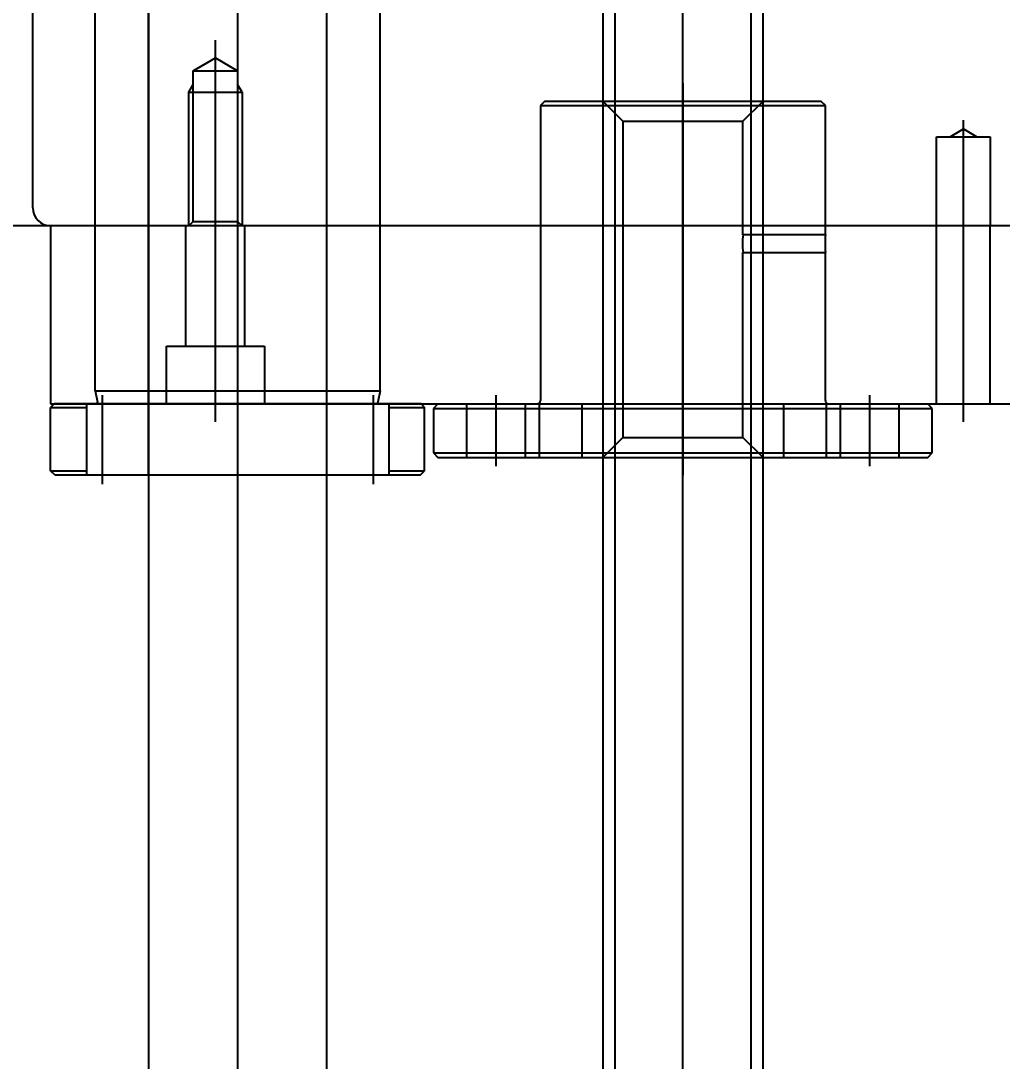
# Model space of a CAD drawing. Header units: inches. Extents: x 0 to 77285, y -118 to 40065.
# Drawn here: x 15832.3 to 15942.5, y 25528.8 to 25645.6 of the extents above; entities that cross this region are included whole.
import ezdxf

# ---------------------------------------------------------------- set-up
doc = ezdxf.new("R2010")
doc.units = ezdxf.units.IN
doc.header["$LTSCALE"] = 5
doc.header["$MEASUREMENT"] = 0
doc.layers.add('A', color=8, linetype='Continuous')
doc.styles.add('SCI', font='')
doc.styles.get('SCI').set_extended_font_data('Gulim')
doc.dimstyles.new('SCH', dxfattribs={"dimtxt": 2.5, "dimasz": 2, "dimexe": 1.25, "dimexo": 0.625, "dimtad": 1, "dimdec": 8, "dimtxsty": 'SCI', "dimcen": 2.5, "dimclrd": 4, "dimclre": 4, "dimclrt": 7, "dimadec": 8, "dimazin": 2, "dimtfac": 1, "dimtdec": 8, "dimtmove": 0, "dimatfit": 3, "dimfxl": 1, "dimarcsym": 0})

# ---------------------------------------------------------------- blocks, each defined once
blk = doc.blocks.new('A$Cc399747e')
at = {"ltscale": 3}
for p, q in [((1376.8, 903.5), (1376.8, 95.5)), ((1044.8, 654), (1447.79, 654)), ((1449.79, 652), (1449.79, 596))]:
    blk.add_line(p, q, dxfattribs=at)
for p, q in [((1426.8, 137), (1426.8, 875)), ((1416.8, 871.5), (1416.8, 140.5)), ((1436.8, 140.5), (1436.8, 871.5)), ((1369.15, 147.5), (1369.15, 869.5)), ((1384.44, 147.5), (1384.44, 869.5)), ((1367.8, 868.15), (1367.8, 148.85)), ((1385.8, 148.85), (1385.8, 868.15)), ((1426.8, 600), (1426.8, 684)), ((1411.59, 673), (1411.59, 683)), ((1442, 673), (1442, 683)), ((1355.8, 681), (1355.8, 673)), ((1376.8, 638), (1376.8, 682)), ((1397.8, 673), (1397.8, 681)), ((1406.3, 682), (1405.8, 681.5)), ((1409.83, 681.5), (1405.8, 681.5)), ((1405.8, 681.5), (1405.8, 674.4)), ((1406.3, 682), (1447.3, 682)), ((1409.83, 674), (1409.83, 682)), ((1416.8, 682), (1416.8, 602)), ((1436.8, 682), (1436.8, 602)), ((1443.77, 674), (1443.77, 682)), ((1447.8, 681.5), (1443.77, 681.5)), ((1447.3, 682), (1447.8, 681.5)), ((1447.8, 681.5), (1447.8, 674.4)), ((1349.3, 680), (1348.8, 679.5)), ((1404.3, 680), (1349.3, 680)), ((1352.5, 680), (1352.5, 674)), ((1359.1, 680), (1359.1, 674)), ((1360.7, 674), (1360.7, 680)), ((1365.46, 680), (1365.46, 674)), ((1367.8, 680), (1370.05, 677.75)), ((1383.55, 677.75), (1385.8, 680)), ((1388.13, 674), (1388.13, 680)), ((1392.9, 680), (1392.9, 674)), ((1394.5, 674), (1394.5, 680)), ((1401.1, 674), (1401.1, 680)), ((1404.8, 679.5), (1404.3, 680)), ((1404.8, 679.5), (1348.8, 679.5)), ((1348.8, 679.5), (1348.8, 674.5)), ((1404.8, 674.5), (1404.8, 679.5)), ((1383.55, 677.75), (1370.05, 677.75)), ((1370.05, 677.75), (1370.05, 656.99)), ((1383.55, 642.25), (1383.55, 677.75)), ((1345.3, 676), (1345.3, 652)), ((1429.3, 676), (1429.3, 652)), ((1447.8, 674), (1042.8, 674)), ((1342.3, 674), (1342.3, 654)), ((1348.3, 674), (1348.3, 654)), ((1404.8, 674.5), (1348.8, 674.5)), ((1348.8, 674.5), (1349.3, 674)), ((1404.3, 674), (1349.3, 674)), ((1404.3, 674), (1404.8, 674.5)), ((1409.83, 674.4), (1405.8, 674.4)), ((1406.2, 674), (1405.8, 674.4)), ((1406.2, 674), (1447.4, 674)), ((1411.05, 674), (1411.05, 673.8)), ((1423.8, 667.5), (1423.8, 674)), ((1434.8, 674), (1434.8, 667.5)), ((1442.55, 674), (1442.55, 673.8)), ((1447.8, 674.4), (1443.77, 674.4)), ((1447.4, 674), (1447.8, 674.4)), ((1447.8, 654), (1447.8, 674)), ((1360.8, 673.6), (1360.8, 656.99)), ((1392.8, 640.5), (1392.8, 673.6)), ((1410.8, 672.51), (1411.05, 673.8)), ((1442.8, 672.51), (1442.55, 673.8)), ((1442.8, 672.51), (1410.8, 672.51)), ((1410.8, 672.51), (1410.8, 602.52)), ((1442.8, 672.51), (1442.8, 602.52)), ((1434.8, 667.5), (1423.8, 667.5)), ((1426, 667.5), (1426, 654)), ((1432.6, 667.5), (1432.6, 654)), ((1370.05, 657), (1360.8, 657)), ((1429.3, 656), (1429.3, 633.16)), ((1345.3, 655), (1345.3, 642.13)), ((1360.8, 655), (1360.8, 640.5)), ((1360.8, 655), (1370.05, 655)), ((1370.05, 655), (1370.05, 642.25)), ((1042.8, 654), (1447.8, 654)), ((1042.8, 654), (1587.8, 654)), ((1342.3, 644), (1342.3, 654)), ((1348.3, 654), (1348.3, 644)), ((1426.8, 653.5), (1426.3, 654)), ((1426.3, 639), (1426.3, 654)), ((1431.8, 653.5), (1426.8, 653.5)), ((1426.8, 636.6), (1426.8, 653.5)), ((1432.3, 654), (1431.8, 653.5)), ((1431.8, 653.5), (1431.8, 636.6)), ((1432.3, 654), (1432.3, 639)), ((1348.3, 644), (1342.3, 644)), ((1345.3, 643.13), (1343.8, 644)), ((1346.8, 644), (1345.3, 643.13)), ((1370.05, 642.25), (1367.8, 640)), ((1383.55, 642.25), (1370.05, 642.25)), ((1385.8, 640), (1383.55, 642.25)), ((1392.8, 640.5), (1360.8, 640.5)), ((1360.8, 640.5), (1361.3, 640)), ((1392.3, 640), (1392.8, 640.5)), ((1392.3, 640), (1361.3, 640)), ((1426.3, 639), (1426.8, 638.13)), ((1432.3, 639), (1426.3, 639)), ((1432.3, 639), (1431.8, 638.13)), ((1429.3, 635.16), (1426.8, 636.6)), ((1431.8, 636.6), (1426.8, 636.6)), ((1431.8, 636.6), (1429.3, 635.16))]:
    blk.add_line(p, q)
for centre, radius, start, end in [((1360.4, 673.6), 0.4, 0, 90), ((1393.2, 673.6), 0.4, 90, 180), ((1344.83, 656), 16, 356.4167, 3.5827), ((1363.37, 656), 6.75, 351.4824, 8.5163)]:
    blk.add_arc(centre, radius, start, end)
blk.add_arc((1447.79, 652), 2, 0, 90, dxfattribs=at)
blk = doc.blocks.new('*D366')
at = {"color": 4, "lineweight": -2, "transparency": 16777216}
for p, q in [((12554.65, 23925.55), (12554.65, 28076.14)), ((17979.65, 23925.05), (17979.65, 28076.14)), ((12714.65, 27976.14), (17819.65, 27976.14))]:
    blk.add_line(p, q, dxfattribs=at)
at = {"color": 4, "transparency": 16777216}
for points in [[(12714.65, 28002.81), (12714.65, 27949.48), (12554.65, 27976.14)], [(17819.65, 28002.81), (17819.65, 27949.48), (17979.65, 27976.14)]]:
    blk.add_solid(points, dxfattribs=at)
at = {"layer": 'Defpoints', "color": 0, "transparency": 16777216}
for p in [(17979.65, 27976.14), (12554.65, 23875.55), (17979.65, 23875.05)]:
    blk.add_point(p, dxfattribs=at)
at = {"color": 7, "transparency": 16777216, "insert": (15267.15, 28128.81), "char_height": 200, "attachment_point": 5, "style": 'SCI'}
blk.add_mtext('5425', dxfattribs=at)
blk = doc.blocks.new('*D367')
at = {"color": 4, "lineweight": -2, "transparency": 16777216}
for p, q in [((12554.65, 23925.55), (12554.65, 29140.68)), ((21064.65, 23433.05), (21064.65, 29140.68)), ((12714.65, 29040.68), (20904.65, 29040.68))]:
    blk.add_line(p, q, dxfattribs=at)
at = {"color": 4, "transparency": 16777216}
for points in [[(12714.65, 29067.34), (12714.65, 29014.01), (12554.65, 29040.68)], [(20904.65, 29067.34), (20904.65, 29014.01), (21064.65, 29040.68)]]:
    blk.add_solid(points, dxfattribs=at)
at = {"layer": 'Defpoints', "color": 0, "transparency": 16777216}
for p in [(21064.65, 29040.68), (12554.65, 23875.55), (21064.65, 23383.05)]:
    blk.add_point(p, dxfattribs=at)
at = {"color": 7, "transparency": 16777216, "insert": (16809.65, 29193.47), "char_height": 200, "attachment_point": 5, "style": 'SCI'}
blk.add_mtext('8510', dxfattribs=at)
blk = doc.blocks.new('*D374')
at = {"color": 4, "lineweight": -2, "transparency": 16777216}
for p, q in [((12554.65, 23925.55), (12554.65, 30215.88)), ((37924.65, 23433.05), (37924.65, 30215.88)), ((12714.65, 30115.88), (37764.65, 30115.88))]:
    blk.add_line(p, q, dxfattribs=at)
at = {"color": 4, "transparency": 16777216}
for points in [[(12714.65, 30142.54), (12714.65, 30089.21), (12554.65, 30115.88)], [(37764.65, 30142.54), (37764.65, 30089.21), (37924.65, 30115.88)]]:
    blk.add_solid(points, dxfattribs=at)
at = {"layer": 'Defpoints', "color": 0, "transparency": 16777216}
for p in [(37924.65, 30115.88), (12554.65, 23875.55), (37924.65, 23383.05)]:
    blk.add_point(p, dxfattribs=at)
at = {"color": 7, "transparency": 16777216, "insert": (25239.65, 30268.54), "char_height": 200, "attachment_point": 5, "style": 'SCI'}
blk.add_mtext('25370', dxfattribs=at)

msp = doc.modelspace()

# ---------------------------------------------------------------- block references
at = {"layer": 'A', "rotation": 180}
msp.add_blockref('A$Cc399747e', (17283.44187244, 26276.55060516), dxfattribs=at)

# ---------------------------------------------------------------- dimensions: what is measured, and where the dimension line sits
for base, p2, picture, middle in [((37924.649780898, 30115.8761734788), (37924.649780898, 23383.0504762948), '*D374', (25239.649780898, 30268.5392893244)), ((21064.649780898, 29040.6754827387), (21064.649780898, 23383.0504762948), '*D367', (16809.649780898, 29193.4717543765)), ((17979.649780898, 27976.1433020648), (17979.649780898, 23875.0504762948), '*D366', (15267.149780898, 28128.8064179103))]:
    dim = msp.add_linear_dim(base=base, p1=(12554.649780898, 23875.5504762968), p2=p2, dimstyle='SCH', override={"dimscale": 80})
    dim.commit()
    dim.dimension.update_dxf_attribs({"geometry": picture, "text_midpoint": middle})

doc.saveas('drawing.dxf')
